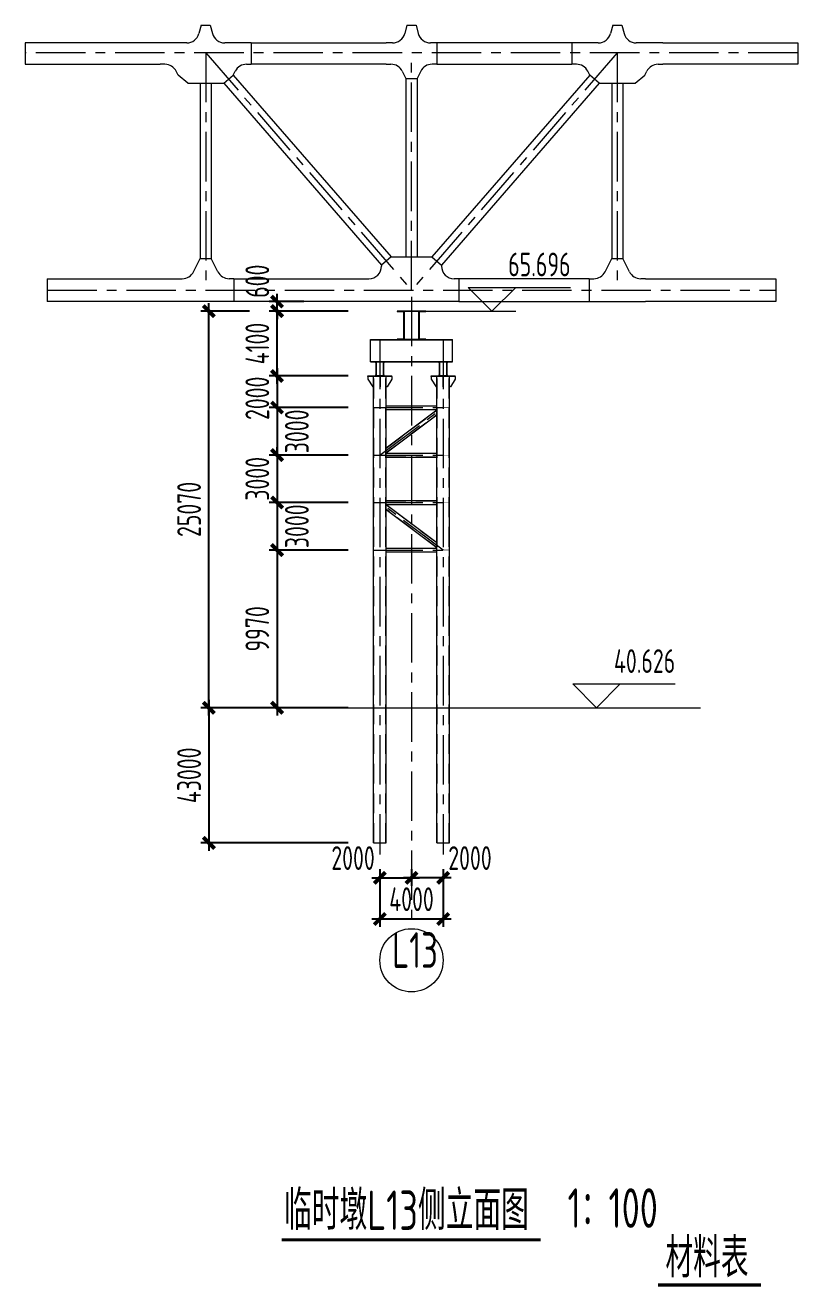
# Model space of a CAD drawing. Extents: x -2876908 to 633791, y -1383861 to 872234.
# Drawn here: x -1532001 to -1483198, y -382747 to -303004 of the extents above; entities that cross this region are included whole.
import ezdxf
from ezdxf.enums import TextEntityAlignment as Align

# ---------------------------------------------------------------- set-up
doc = ezdxf.new("R2010")
doc.units = 0
doc.header["$LTSCALE"] = 5
doc.header["$MEASUREMENT"] = 0
for name, pattern in [('CENTER', [2, 1.25, -0.25, 0.25, -0.25]), ('DASH', [0.35, 0.25, -0.1]), ('DASHED', [0.75, 0.5, -0.25])]:
    doc.linetypes.add(name, pattern=pattern)
doc.layers.get('0').update_dxf_attribs({"linetype": 'CONTINUOUS', "lineweight": 25})
doc.layers.get('DEFPOINTS').update_dxf_attribs({"color": 35, "linetype": 'CONTINUOUS', "lineweight": 13})
for name, color, linetype, lineweight in [('3中心线', 6, 'CENTER', 18), ('4虚线', 2, 'DASHED', 18), ('5标注', 3, 'CONTINUOUS', 15), ('6文本', 7, 'CONTINUOUS', 15), ('7边界线', 8, 'CONTINUOUS', 15), ('8轮廓线', 4, 'CONTINUOUS', 15), ('DIM', 3, 'CONTINUOUS', 0), ('THIN', 7, 'CONTINUOUS', 0)]:
    doc.layers.add(name, color=color, linetype=linetype, lineweight=lineweight)
doc.layers.add('M_Dim', color=3, linetype='CONTINUOUS')
doc.styles.add('TSSD_Dimension', font='tssdeng.shx', dxfattribs={"width": 0.7, "bigfont": 'hztxt.shx'})
doc.styles.add('TSSD_NORM', font='tssdeng.shx', dxfattribs={"width": 0.7, "bigfont": 'hztxt.shx'})
doc.dimstyles.new('TSSD_100_100', dxfattribs={"dimtxt": 300, "dimasz": 100, "dimexe": 100, "dimexo": 250, "dimgap": 100, "dimtad": 1, "dimdec": 0, "dimzin": 0, "dimdsep": 46, "dimtxsty": 'TSSD_Dimension', "dimblk": 'ARCHTICK', "dimblk1": 'ARCHTICK', "dimblk2": 'ARCHTICK', "dimcen": 0, "dimdle": 100, "dimclrt": 7, "dimadec": 0, "dimazin": 0, "dimtfac": 1, "dimtdec": 0, "dimtix": 1, "dimtmove": 2, "dimatfit": 3, "dimfxl": 1, "dimtolj": 1, "dimtzin": 0, "dimarcsym": 0})

# ---------------------------------------------------------------- blocks, each defined once
blk = doc.blocks.new('LD')
at = {"layer": '3中心线', "ltscale": 500}
for p, q in [((-1150479, 4371), (-1199282, 4371)), ((-1187880, 4371), (-1174880, -10629)), ((-1187880, 4371), (-1187880, -10629)), ((-1174880, -10629), (-1174880, 4371)), ((-1161880, 4371), (-1174880, -10629)), ((-1161880, 4371), (-1161880, -10629)), ((-1197887, -10629), (-1151874, -10629))]:
    blk.add_line(p, q, dxfattribs=at)
at = {"layer": '8轮廓线'}
for p, q in [((-1188165, 6114), (-1188307, 5589)), ((-1188165, 6114), (-1187596, 6114)), ((-1187596, 6114), (-1187455, 5593)), ((-1175165, 6118), (-1175307, 5593)), ((-1175165, 6118), (-1174596, 6118)), ((-1174596, 6118), (-1174454, 5593)), ((-1162165, 6114), (-1162306, 5593)), ((-1162165, 6114), (-1161596, 6114)), ((-1161596, 6114), (-1161454, 5589)), ((-1189079, 4999), (-1199282, 4999)), ((-1199282, 4999), (-1199282, 3649)), ((-1185001, 5003), (-1186682, 5003)), ((-1185001, 5003), (-1176479, 5003)), ((-1185001, 5003), (-1185001, 3653)), ((-1176079, 5003), (-1176479, 5003)), ((-1173282, 5003), (-1173681, 5003)), ((-1164760, 5003), (-1173282, 5003)), ((-1173282, 5003), (-1173282, 3653)), ((-1163078, 5003), (-1164760, 5003)), ((-1164760, 5003), (-1164760, 3653)), ((-1159003, 4999), (-1160681, 4999)), ((-1159003, 4999), (-1150479, 4999)), ((-1150479, 4999), (-1150479, 3649)), ((-1199282, 3649), (-1190758, 3649)), ((-1190458, 3649), (-1190758, 3649)), ((-1189624, 2970), (-1189742, 3206)), ((-1186137, 2970), (-1186016, 3210)), ((-1185301, 3653), (-1185001, 3653)), ((-1176479, 3653), (-1185001, 3653)), ((-1176479, 3653), (-1176179, 3653)), ((-1175463, 3210), (-1175230, 2744)), ((-1174297, 3210), (-1174530, 2744)), ((-1173282, 3653), (-1173582, 3653)), ((-1173282, 3653), (-1164760, 3653)), ((-1164460, 3653), (-1164760, 3653)), ((-1163624, 2970), (-1163744, 3210)), ((-1160137, 2970), (-1160018, 3206)), ((-1159303, 3649), (-1159003, 3649)), ((-1150479, 3649), (-1159003, 3649)), ((-1189019, 2446), (-1189624, 2970)), ((-1189019, 2446), (-1186741, 2446)), ((-1188230, 2446), (-1188230, -8636)), ((-1187530, 2446), (-1187530, -8636)), ((-1186741, 2446), (-1186137, 2970)), ((-1186741, 2446), (-1176774, -9055)), ((-1186137, 2970), (-1176169, -8531)), ((-1175230, 2744), (-1175230, -8531)), ((-1175230, 2744), (-1174530, 2744)), ((-1174530, 2744), (-1174530, -8531)), ((-1163624, 2970), (-1173591, -8531)), ((-1163019, 2446), (-1172987, -9055)), ((-1163019, 2446), (-1163624, 2970)), ((-1163019, 2446), (-1160741, 2446)), ((-1162230, 2446), (-1162230, -8636)), ((-1161530, 2446), (-1161530, -8636)), ((-1160741, 2446), (-1160137, 2970)), ((-1188644, -9463), (-1188230, -8636)), ((-1188230, -8636), (-1187530, -8636)), ((-1187117, -9463), (-1187530, -8636)), ((-1176169, -8531), (-1176774, -9055)), ((-1176169, -8531), (-1173591, -8531)), ((-1173591, -8531), (-1172987, -9055)), ((-1162644, -9463), (-1162230, -8636)), ((-1162230, -8636), (-1161530, -8636)), ((-1161117, -9463), (-1161530, -8636)), ((-1176774, -9055), (-1176774, -9105)), ((-1172987, -9055), (-1172987, -9105)), ((-1197887, -9905), (-1197887, -11353)), ((-1197887, -9905), (-1189659, -9905)), ((-1189659, -9905), (-1189359, -9905)), ((-1186101, -9905), (-1186401, -9905)), ((-1186101, -9905), (-1186101, -11353)), ((-1186101, -9905), (-1177874, -9905)), ((-1177874, -9905), (-1177574, -9905)), ((-1171887, -9905), (-1172187, -9905)), ((-1171887, -9905), (-1171887, -11353)), ((-1163659, -9905), (-1171887, -9905)), ((-1163659, -9905), (-1163359, -9905)), ((-1163659, -9905), (-1163659, -11353)), ((-1160101, -9905), (-1160401, -9905)), ((-1160101, -9905), (-1151874, -9905)), ((-1151874, -9905), (-1151874, -11353)), ((-1186101, -11353), (-1197887, -11353)), ((-1171887, -11353), (-1186101, -11353)), ((-1171887, -11353), (-1160101, -11353)), ((-1151874, -11353), (-1160101, -11353))]:
    blk.add_line(p, q, dxfattribs=at)
for centre, start, end in [((-1189079, 5799), 270, 344.82495), ((-1186682, 5803), 195.17505, 270), ((-1176079, 5803), 270, 344.82495), ((-1173681, 5803), 195.17505, 270), ((-1163078, 5803), 270, 344.82495), ((-1160681, 5799), 195.17505, 270), ((-1190458, 2849), 26.56505, 90), ((-1185301, 2853), 90, 153.43495), ((-1176179, 2853), 26.56505, 90), ((-1173582, 2853), 90, 153.43495), ((-1164460, 2853), 26.56505, 90), ((-1159303, 2849), 90, 153.43495), ((-1189359, -9105), 270, 333.43495), ((-1186401, -9105), 206.56505, 270), ((-1177574, -9105), 269.99825, 0), ((-1172187, -9105), 180, 270.00175), ((-1163359, -9105), 270, 333.43495), ((-1160401, -9105), 206.56505, 270)]:
    blk.add_arc(centre, 800, start, end, dxfattribs=at)
blk = doc.blocks.new('_ArchTick')
at = {"color": 0, "linetype": 'ByBlock', "const_width": 0.5}
blk.add_lwpolyline([(-0.71, -0.71), (0.71, 0.71)], dxfattribs=at)
blk = doc.blocks.new('*D2324')
at = {"layer": 'DEFPOINTS', "color": 0, "transparency": 16777216}
for p in [(-1510349, -346146), (-1520401, -354691), (-1510349, -354691)]:
    blk.add_point(p, dxfattribs=at)
at = {"layer": 'DIM', "color": 0, "lineweight": -2, "transparency": 16777216}
for p, q in [((-1520401, -345646), (-1520401, -355191)), ((-1511599, -346146), (-1520901, -346146)), ((-1511599, -354691), (-1520901, -354691))]:
    blk.add_line(p, q, dxfattribs=at)
at = {"layer": 'DIM', "color": 0, "lineweight": -2, "transparency": 16777216, "xscale": 500, "yscale": 500, "zscale": 500}
for p, rotation in [((-1520401, -346146), 90), ((-1520401, -354691), 270)]:
    blk.add_blockref('_ArchTick', p, dxfattribs=dict(at, rotation=rotation))
at = {"layer": 'DIM', "color": 7, "transparency": 16777216, "insert": (-1521651, -350418), "char_height": 1500, "attachment_point": 5, "rotation": 90, "style": 'TSSD_Dimension'}
blk.add_mtext('\\A1;43000', dxfattribs=at)
blk = doc.blocks.new('*D2325')
at = {"layer": 'DEFPOINTS', "color": 0, "transparency": 16777216}
for p in [(-1516090, -321076), (-1510349, -321076), (-1510349, -325176)]:
    blk.add_point(p, dxfattribs=at)
at = {"layer": 'DIM', "color": 0, "lineweight": -2, "transparency": 16777216}
for p, q in [((-1511599, -321076), (-1516590, -321076)), ((-1516090, -325676), (-1516090, -320576)), ((-1511599, -325176), (-1516590, -325176))]:
    blk.add_line(p, q, dxfattribs=at)
at = {"layer": 'DIM', "color": 0, "lineweight": -2, "transparency": 16777216, "xscale": 500, "yscale": 500, "zscale": 500}
for p, rotation in [((-1516090, -321076), 90), ((-1516090, -325176), 270)]:
    blk.add_blockref('_ArchTick', p, dxfattribs=dict(at, rotation=rotation))
at = {"layer": 'DIM', "color": 7, "transparency": 16777216, "insert": (-1517340, -323126), "char_height": 1500, "attachment_point": 5, "rotation": 90, "style": 'TSSD_Dimension'}
blk.add_mtext('\\A1;4100', dxfattribs=at)
blk = doc.blocks.new('*D2326')
at = {"layer": 'DEFPOINTS', "color": 0, "transparency": 16777216}
for p in [(-1511599, -325176), (-1516090, -327176), (-1510349, -327176)]:
    blk.add_point(p, dxfattribs=at)
at = {"layer": 'DIM', "color": 0, "lineweight": -2, "transparency": 16777216}
for p, q in [((-1512849, -325176), (-1516590, -325176)), ((-1516090, -324676), (-1516090, -327676)), ((-1511599, -327176), (-1516590, -327176))]:
    blk.add_line(p, q, dxfattribs=at)
at = {"layer": 'DIM', "color": 0, "lineweight": -2, "transparency": 16777216, "xscale": 500, "yscale": 500, "zscale": 500}
for p, rotation in [((-1516090, -325176), 90), ((-1516090, -327176), 270)]:
    blk.add_blockref('_ArchTick', p, dxfattribs=dict(at, rotation=rotation))
at = {"layer": 'DIM', "color": 7, "transparency": 16777216, "insert": (-1517340, -326587), "char_height": 1500, "attachment_point": 5, "rotation": 90, "style": 'TSSD_Dimension'}
blk.add_mtext('\\A1;2000', dxfattribs=at)
blk = doc.blocks.new('*D2327')
at = {"layer": 'DEFPOINTS', "color": 0, "transparency": 16777216}
for p in [(-1510349, -327176), (-1516090, -330176), (-1510349, -330176)]:
    blk.add_point(p, dxfattribs=at)
at = {"layer": 'DIM', "color": 0, "lineweight": -2, "transparency": 16777216}
for p, q in [((-1516090, -326676), (-1516090, -330676)), ((-1511599, -327176), (-1516590, -327176)), ((-1511599, -330176), (-1516590, -330176))]:
    blk.add_line(p, q, dxfattribs=at)
at = {"layer": 'DIM', "color": 0, "lineweight": -2, "transparency": 16777216, "xscale": 500, "yscale": 500, "zscale": 500}
for p, rotation in [((-1516090, -327176), 90), ((-1516090, -330176), 270)]:
    blk.add_blockref('_ArchTick', p, dxfattribs=dict(at, rotation=rotation))
at = {"layer": 'DIM', "color": 7, "transparency": 16777216, "insert": (-1514840, -328676), "char_height": 1500, "attachment_point": 5, "rotation": 90, "style": 'TSSD_Dimension'}
blk.add_mtext('\\A1;3000', dxfattribs=at)
blk = doc.blocks.new('*D2328')
at = {"layer": 'DEFPOINTS', "color": 0, "transparency": 16777216}
for p in [(-1510349, -330176), (-1516090, -333176), (-1510349, -333176)]:
    blk.add_point(p, dxfattribs=at)
at = {"layer": 'DIM', "color": 0, "lineweight": -2, "transparency": 16777216}
for p, q in [((-1516090, -330176), (-1516090, -329676)), ((-1511599, -330176), (-1516590, -330176)), ((-1516090, -330176), (-1516090, -333176)), ((-1511599, -333176), (-1516590, -333176)), ((-1516090, -333176), (-1516090, -333676))]:
    blk.add_line(p, q, dxfattribs=at)
at = {"layer": 'DIM', "color": 0, "lineweight": -2, "transparency": 16777216, "xscale": 500, "yscale": 500, "zscale": 500}
for p, rotation in [((-1516090, -330176), 270), ((-1516090, -333176), 90)]:
    blk.add_blockref('_ArchTick', p, dxfattribs=dict(at, rotation=rotation))
at = {"layer": 'DIM', "color": 7, "transparency": 16777216, "insert": (-1517340, -331676), "char_height": 1500, "attachment_point": 5, "rotation": 90, "style": 'TSSD_Dimension'}
blk.add_mtext('\\A1;3000', dxfattribs=at)
blk = doc.blocks.new('*D2329')
at = {"layer": 'DEFPOINTS', "color": 0, "transparency": 16777216}
for p in [(-1510349, -333176), (-1516090, -336176), (-1510349, -336176)]:
    blk.add_point(p, dxfattribs=at)
at = {"layer": 'DIM', "color": 0, "lineweight": -2, "transparency": 16777216}
for p, q in [((-1511599, -333176), (-1516590, -333176)), ((-1516090, -332676), (-1516090, -336676)), ((-1511599, -336176), (-1516590, -336176))]:
    blk.add_line(p, q, dxfattribs=at)
at = {"layer": 'DIM', "color": 0, "lineweight": -2, "transparency": 16777216, "xscale": 500, "yscale": 500, "zscale": 500}
for p, rotation in [((-1516090, -333176), 90), ((-1516090, -336176), 270)]:
    blk.add_blockref('_ArchTick', p, dxfattribs=dict(at, rotation=rotation))
at = {"layer": 'DIM', "color": 7, "transparency": 16777216, "insert": (-1514840, -334676), "char_height": 1500, "attachment_point": 5, "rotation": 90, "style": 'TSSD_Dimension'}
blk.add_mtext('\\A1;3000', dxfattribs=at)
blk = doc.blocks.new('*D2330')
at = {"layer": 'DEFPOINTS', "color": 0, "transparency": 16777216}
for p in [(-1510349, -336176), (-1516090, -346145), (-1510349, -346145)]:
    blk.add_point(p, dxfattribs=at)
at = {"layer": 'DIM', "color": 0, "lineweight": -2, "transparency": 16777216}
for p, q in [((-1516090, -335676), (-1516090, -346645)), ((-1511599, -336176), (-1516590, -336176)), ((-1511599, -346145), (-1516590, -346145))]:
    blk.add_line(p, q, dxfattribs=at)
at = {"layer": 'DIM', "color": 0, "lineweight": -2, "transparency": 16777216, "xscale": 500, "yscale": 500, "zscale": 500}
for p, rotation in [((-1516090, -336176), 90), ((-1516090, -346145), 270)]:
    blk.add_blockref('_ArchTick', p, dxfattribs=dict(at, rotation=rotation))
at = {"layer": 'DIM', "color": 7, "transparency": 16777216, "insert": (-1517340, -341160), "char_height": 1500, "attachment_point": 5, "rotation": 90, "style": 'TSSD_Dimension'}
blk.add_mtext('\\A1;9970', dxfattribs=at)
blk = doc.blocks.new('*D2331')
at = {"layer": 'DEFPOINTS', "color": 0, "transparency": 16777216}
for p in [(-1516090, -320476), (-1513153, -320476), (-1513153, -321076)]:
    blk.add_point(p, dxfattribs=at)
at = {"layer": 'DIM', "color": 0, "lineweight": -2, "transparency": 16777216}
for p, q in [((-1514403, -320476), (-1516590, -320476)), ((-1516090, -320476), (-1516090, -319976)), ((-1516090, -321076), (-1516090, -320476)), ((-1514403, -321076), (-1516590, -321076)), ((-1516090, -321076), (-1516090, -321576))]:
    blk.add_line(p, q, dxfattribs=at)
at = {"layer": 'DIM', "color": 0, "lineweight": -2, "transparency": 16777216, "xscale": 500, "yscale": 500, "zscale": 500}
for p, rotation in [((-1516090, -320476), 270), ((-1516090, -321076), 90)]:
    blk.add_blockref('_ArchTick', p, dxfattribs=dict(at, rotation=rotation))
at = {"layer": 'DIM', "color": 7, "transparency": 16777216, "insert": (-1517340, -319185), "char_height": 1500, "attachment_point": 5, "rotation": 90, "style": 'TSSD_Dimension'}
blk.add_mtext('\\A1;600', dxfattribs=at)
blk = doc.blocks.new('*D2332')
at = {"layer": 'DEFPOINTS', "color": 0, "transparency": 16777216}
for p in [(-1520401, -321076), (-1516590, -321076), (-1518953, -346145)]:
    blk.add_point(p, dxfattribs=at)
at = {"layer": 'DIM', "color": 0, "lineweight": -2, "transparency": 16777216}
for p, q in [((-1517840, -321076), (-1520901, -321076)), ((-1520401, -346645), (-1520401, -320576)), ((-1520203, -346145), (-1520901, -346145))]:
    blk.add_line(p, q, dxfattribs=at)
at = {"layer": 'DIM', "color": 0, "lineweight": -2, "transparency": 16777216, "xscale": 500, "yscale": 500, "zscale": 500}
for p, rotation in [((-1520401, -321076), 90), ((-1520401, -346145), 270)]:
    blk.add_blockref('_ArchTick', p, dxfattribs=dict(at, rotation=rotation))
at = {"layer": 'DIM', "color": 7, "transparency": 16777216, "insert": (-1521651, -333610), "char_height": 1500, "attachment_point": 5, "rotation": 90, "style": 'TSSD_Dimension'}
blk.add_mtext('\\A1;25070', dxfattribs=at)
blk = doc.blocks.new('*D2333')
at = {"layer": 'DEFPOINTS', "color": 0, "transparency": 16777216}
for p in [(-1509599, -355091), (-1507599, -355091), (-1507599, -356898)]:
    blk.add_point(p, dxfattribs=at)
at = {"layer": 'DIM', "color": 0, "lineweight": -2, "transparency": 16777216}
for p, q in [((-1509599, -356341), (-1509599, -357398)), ((-1507599, -356341), (-1507599, -357398)), ((-1510099, -356898), (-1507099, -356898))]:
    blk.add_line(p, q, dxfattribs=at)
at = {"layer": 'DIM', "color": 0, "lineweight": -2, "transparency": 16777216, "xscale": 500, "yscale": 500, "zscale": 500, "rotation": 180}
blk.add_blockref('_ArchTick', (-1509599, -356898), dxfattribs=at)
at = {"layer": 'DIM', "color": 0, "lineweight": -2, "transparency": 16777216, "xscale": 500, "yscale": 500, "zscale": 500}
blk.add_blockref('_ArchTick', (-1507599, -356898), dxfattribs=at)
at = {"layer": 'DIM', "color": 7, "transparency": 16777216, "insert": (-1511293, -355648), "char_height": 1500, "attachment_point": 5, "style": 'TSSD_Dimension'}
blk.add_mtext('\\A1;2000', dxfattribs=at)
blk = doc.blocks.new('*D2334')
at = {"layer": 'DEFPOINTS', "color": 0, "transparency": 16777216}
for p in [(-1507599, -355091), (-1505599, -355091), (-1507599, -356898)]:
    blk.add_point(p, dxfattribs=at)
at = {"layer": 'DIM', "color": 0, "lineweight": -2, "transparency": 16777216}
for p, q in [((-1507599, -356341), (-1507599, -357398)), ((-1505599, -356341), (-1505599, -357398)), ((-1505099, -356898), (-1508099, -356898))]:
    blk.add_line(p, q, dxfattribs=at)
at = {"layer": 'DIM', "color": 0, "lineweight": -2, "transparency": 16777216, "xscale": 500, "yscale": 500, "zscale": 500, "rotation": 180}
blk.add_blockref('_ArchTick', (-1507599, -356898), dxfattribs=at)
at = {"layer": 'DIM', "color": 0, "lineweight": -2, "transparency": 16777216, "xscale": 500, "yscale": 500, "zscale": 500}
blk.add_blockref('_ArchTick', (-1505599, -356898), dxfattribs=at)
at = {"layer": 'DIM', "color": 7, "transparency": 16777216, "insert": (-1503905, -355648), "char_height": 1500, "attachment_point": 5, "style": 'TSSD_Dimension'}
blk.add_mtext('\\A1;2000', dxfattribs=at)
blk = doc.blocks.new('*D2335')
at = {"layer": 'DEFPOINTS', "color": 0, "transparency": 16777216}
for p in [(-1509599, -355091), (-1505599, -355091), (-1505599, -359500)]:
    blk.add_point(p, dxfattribs=at)
at = {"layer": 'DIM', "color": 0, "lineweight": -2, "transparency": 16777216}
for p, q in [((-1509599, -356341), (-1509599, -360000)), ((-1505599, -356341), (-1505599, -360000)), ((-1510099, -359500), (-1505099, -359500))]:
    blk.add_line(p, q, dxfattribs=at)
at = {"layer": 'DIM', "color": 0, "lineweight": -2, "transparency": 16777216, "xscale": 500, "yscale": 500, "zscale": 500, "rotation": 180}
blk.add_blockref('_ArchTick', (-1509599, -359500), dxfattribs=at)
at = {"layer": 'DIM', "color": 0, "lineweight": -2, "transparency": 16777216, "xscale": 500, "yscale": 500, "zscale": 500}
blk.add_blockref('_ArchTick', (-1505599, -359500), dxfattribs=at)
at = {"layer": 'DIM', "color": 7, "transparency": 16777216, "insert": (-1507599, -358250), "char_height": 1500, "attachment_point": 5, "style": 'TSSD_Dimension'}
blk.add_mtext('\\A1;4000', dxfattribs=at)

msp = doc.modelspace()

# ---------------------------------------------------------------- linework, layer by layer
at = {"const_width": 208.333}
msp.add_lwpolyline([(-1492031.103, -382643.045), (-1485525.706, -382643.045)], dxfattribs=at)
at = {"layer": '3中心线', "ltscale": 500}
for p, q in [((-1507599.252, -320171.562), (-1507599.252, -360111.867)), ((-1509599.252, -322875.562), (-1509599.252, -355419.535)), ((-1505599.252, -322875.562), (-1505599.252, -355419.535)), ((-1509999.252, -327175.562), (-1505199.252, -327175.562)), ((-1509599.252, -330175.562), (-1505599.252, -327175.562)), ((-1509999.252, -330175.562), (-1505199.252, -330175.562)), ((-1509999.252, -333175.562), (-1505199.252, -333175.562)), ((-1505599.252, -336175.562), (-1509599.252, -333175.562)), ((-1509999.252, -336175.562), (-1505199.252, -336175.562))]:
    msp.add_line(p, q, dxfattribs=at)
at = {"layer": '4虚线', "ltscale": 500}
for p, q in [((-1509987.252, -345345.244), (-1509987.252, -325205.562)), ((-1509211.252, -345345.244), (-1509211.252, -325205.562)), ((-1505987.252, -345345.244), (-1505987.252, -325205.562)), ((-1505211.252, -345345.244), (-1505211.252, -325205.562)), ((-1509199.252, -327059.562), (-1505999.252, -327059.562)), ((-1509199.252, -327291.562), (-1505999.252, -327291.562)), ((-1509199.252, -329730.562), (-1505999.252, -327330.562)), ((-1509199.252, -330020.562), (-1505999.252, -327620.562)), ((-1509199.252, -330059.562), (-1505999.252, -330059.562)), ((-1509199.252, -330291.562), (-1505999.252, -330291.562)), ((-1509199.252, -333059.562), (-1505999.252, -333059.562)), ((-1509199.252, -333291.562), (-1505999.252, -333291.562)), ((-1505999.252, -335730.562), (-1509199.252, -333330.562)), ((-1505999.252, -336020.562), (-1509199.252, -333620.562)), ((-1509199.252, -336059.562), (-1505999.252, -336059.562)), ((-1509199.252, -336291.562), (-1505999.252, -336291.562)), ((-1509987.252, -354690.894), (-1509987.252, -345375.244)), ((-1509211.252, -354690.894), (-1509211.252, -345375.244)), ((-1505987.252, -354690.894), (-1505987.252, -345375.244)), ((-1505211.252, -354690.894), (-1505211.252, -345375.244))]:
    msp.add_line(p, q, dxfattribs=at)
at = {"layer": '5标注', "linetype": 'DASH', "ltscale": 100, "const_width": 30, "flags": 128}
for points in [[(-1509999.252, -327175.562), (-1509199.252, -327175.562)], [(-1505999.252, -327175.562), (-1505199.252, -327175.562)], [(-1509999.252, -330175.562), (-1509199.252, -330175.562)], [(-1505999.252, -330175.562), (-1505199.252, -330175.562)], [(-1509999.252, -333175.562), (-1509199.252, -333175.562)], [(-1505999.252, -333175.562), (-1505199.252, -333175.562)], [(-1509999.252, -336175.562), (-1509199.252, -336175.562)], [(-1505999.252, -336175.562), (-1505199.252, -336175.562)]]:
    msp.add_lwpolyline(points, dxfattribs=at)
at = {"layer": '5标注'}
msp.add_circle((-1507599.252, -362111.867), 2000, dxfattribs=at)
at = {"layer": '7边界线'}
msp.add_line((-1518953.046, -346145.244), (-1489333.543, -346145.244), dxfattribs=at)
at = {"layer": '8轮廓线'}
for p, q in [((-1510199.252, -324275.562), (-1510199.252, -322875.562)), ((-1510199.252, -322875.562), (-1504999.252, -322875.562)), ((-1510199.252, -322895.562), (-1504999.252, -322895.562)), ((-1504999.252, -324275.562), (-1504999.252, -322875.562)), ((-1510199.252, -324255.562), (-1504999.252, -324255.562)), ((-1510199.252, -324275.562), (-1504999.252, -324275.562)), ((-1510349.252, -325205.562), (-1510349.252, -325175.562)), ((-1510349.252, -325175.562), (-1508849.252, -325175.562)), ((-1508849.252, -325205.562), (-1510349.252, -325205.562)), ((-1510349.252, -325205.562), (-1510349.252, -325375.562)), ((-1509999.252, -345345.244), (-1509999.252, -325205.562)), ((-1509609.252, -325205.562), (-1509609.252, -325855.562)), ((-1509589.252, -325205.562), (-1509589.252, -325855.562)), ((-1509199.252, -345345.244), (-1509199.252, -325205.562)), ((-1508849.252, -325205.562), (-1508849.252, -325175.562)), ((-1508849.252, -325205.562), (-1508849.252, -325375.562)), ((-1506349.252, -325205.562), (-1506349.252, -325175.562)), ((-1506349.252, -325175.562), (-1504849.252, -325175.562)), ((-1504849.252, -325205.562), (-1506349.252, -325205.562)), ((-1506349.252, -325205.562), (-1506349.252, -325375.562)), ((-1505999.252, -325175.562), (-1505199.252, -325175.562)), ((-1505999.252, -345345.244), (-1505999.252, -325205.562)), ((-1505609.252, -325205.562), (-1505609.252, -325855.562)), ((-1505589.252, -325205.562), (-1505589.252, -325855.562)), ((-1505199.252, -345345.244), (-1505199.252, -325205.562)), ((-1504849.252, -325205.562), (-1504849.252, -325175.562)), ((-1504849.252, -325205.562), (-1504849.252, -325375.562)), ((-1510349.252, -325375.562), (-1510049.252, -325855.562)), ((-1510049.252, -325855.562), (-1509999.252, -325855.562)), ((-1509589.252, -325855.562), (-1509609.252, -325855.562)), ((-1509133.548, -325855.562), (-1509199.252, -325855.562)), ((-1508849.252, -325375.562), (-1509133.548, -325855.562)), ((-1506349.252, -325375.562), (-1506049.252, -325855.562)), ((-1506049.252, -325855.562), (-1505999.252, -325855.562)), ((-1505589.252, -325855.562), (-1505609.252, -325855.562)), ((-1505133.548, -325855.562), (-1505199.252, -325855.562)), ((-1504849.252, -325375.562), (-1505133.548, -325855.562)), ((-1509199.252, -327298.062), (-1509199.252, -327053.062)), ((-1509199.252, -327053.062), (-1505999.252, -327053.062)), ((-1509199.252, -327298.062), (-1505999.252, -327298.062)), ((-1509199.252, -329722.437), (-1505999.252, -327322.437)), ((-1509199.252, -330028.687), (-1505999.252, -327628.687)), ((-1505999.252, -327298.062), (-1505999.252, -327053.062)), ((-1509199.252, -330298.062), (-1509199.252, -330053.062)), ((-1509199.252, -330053.062), (-1505999.252, -330053.062)), ((-1505999.252, -330298.062), (-1505999.252, -330053.062)), ((-1509199.252, -330298.062), (-1505999.252, -330298.062)), ((-1509199.252, -333298.062), (-1509199.252, -333053.062)), ((-1509199.252, -333053.062), (-1505999.252, -333053.062)), ((-1509199.252, -333298.062), (-1505999.252, -333298.062)), ((-1505999.252, -335722.437), (-1509199.252, -333322.437)), ((-1505999.252, -333298.062), (-1505999.252, -333053.062)), ((-1505999.252, -336028.687), (-1509199.252, -333628.687)), ((-1509199.252, -336298.062), (-1509199.252, -336053.062)), ((-1509199.252, -336053.062), (-1505999.252, -336053.062)), ((-1509199.252, -336298.062), (-1505999.252, -336298.062)), ((-1505999.252, -336298.062), (-1505999.252, -336053.062)), ((-1509999.252, -354690.894), (-1509999.252, -345375.244)), ((-1509199.252, -354690.894), (-1509199.252, -345375.244)), ((-1505999.252, -354690.894), (-1505999.252, -345375.244)), ((-1505199.252, -354690.894), (-1505199.252, -345375.244)), ((-1509999.252, -354690.894), (-1509199.252, -354690.894)), ((-1505999.252, -354690.894), (-1505199.252, -354690.894))]:
    msp.add_line(p, q, dxfattribs=at)
for points in [[(-1508499.252, -322875.562), (-1506699.252, -322875.562), (-1506699.252, -322845.562), (-1507099.252, -322845.562), (-1507099.252, -321105.562), (-1506699.252, -321105.562), (-1506699.252, -321075.562), (-1508499.252, -321075.562), (-1508499.252, -321105.562), (-1508099.252, -321105.562), (-1508099.252, -322845.562), (-1508499.252, -322845.562)], [(-1508069.252, -322845.562), (-1507129.252, -322845.562), (-1507129.252, -321105.562), (-1508069.252, -321105.562)], [(-1509899.252, -325175.562), (-1509299.252, -325175.562), (-1509299.252, -325151.562), (-1509349.252, -325151.562), (-1509349.252, -324299.562), (-1509299.252, -324299.562), (-1509299.252, -324275.562), (-1509899.252, -324275.562), (-1509899.252, -324299.562), (-1509849.252, -324299.562), (-1509849.252, -325151.562), (-1509899.252, -325151.562)], [(-1509825.252, -325151.562), (-1509373.252, -325151.562), (-1509373.252, -324299.562), (-1509825.252, -324299.562)], [(-1505899.252, -325175.562), (-1505299.252, -325175.562), (-1505299.252, -325151.562), (-1505349.252, -325151.562), (-1505349.252, -324299.562), (-1505299.252, -324299.562), (-1505299.252, -324275.562), (-1505899.252, -324275.562), (-1505899.252, -324299.562), (-1505849.252, -324299.562), (-1505849.252, -325151.562), (-1505899.252, -325151.562)], [(-1505825.252, -325151.562), (-1505373.252, -325151.562), (-1505373.252, -324299.562), (-1505825.252, -324299.562)]]:
    msp.add_lwpolyline(points, close=True, dxfattribs=at)
at = {"layer": 'M_Dim'}
msp.add_lwpolyline([(-1515800.544, -379776.35, 200, 200, 0), (-1499443.6, -379776.35, 200, 200, 0)], format="xyseb", dxfattribs=at)
at = {"layer": 'THIN'}
for p, q in [((-1502517.853, -321075.562), (-1504017.853, -319575.562)), ((-1504017.853, -319575.562), (-1501017.853, -319575.562)), ((-1502517.853, -321075.562), (-1501017.853, -319575.562)), ((-1501017.853, -319575.562), (-1497551.507, -319575.562)), ((-1506776.584, -321075.562), (-1501017.853, -321075.562)), ((-1495906.366, -346145.244), (-1497406.366, -344645.244)), ((-1497406.366, -344645.244), (-1494406.366, -344645.244)), ((-1495906.366, -346145.244), (-1494406.366, -344645.244)), ((-1494406.366, -344645.244), (-1490940.019, -344645.244)), ((-1498387.765, -346145.244), (-1494406.366, -346145.244))]:
    msp.add_line(p, q, dxfattribs=at)

# ---------------------------------------------------------------- block references
at = {"layer": '5标注'}
msp.add_blockref('LD', (-332718.947, -309122.158), dxfattribs=at)

# ---------------------------------------------------------------- texts
at = {"layer": '6文本', "style": 'TSSD_NORM', "width": 0.7}
for s, p in [('临时墩L13侧立面图 ', (-1507387.989, -377773.145)), ('1：100', (-1494887.729, -377773.145)), ('材料表', (-1488931.258, -380782.764))]:
    msp.add_text(s, height=2500, dxfattribs=at).set_placement(p, align=Align.MIDDLE)
at = {"layer": 'DIM', "color": 7, "style": 'TSSD_Dimension', "width": 0.7}
for s, height, p in [('65.696', 1500, (-1497551.507, -319325.562)), ('40.626', 1500, (-1490940.019, -344395.244)), ('L13', 2250, (-1505930.869, -363263.626))]:
    msp.add_text(s, height=height, dxfattribs=at).set_placement(p, align=Align.BOTTOM_RIGHT)

# ---------------------------------------------------------------- dimensions: what is measured, and where the dimension line sits
at = {"layer": 'DIM'}
for base, p1, p2, angle, picture, middle in [((-1516090.11, -320475.562), (-1513153.221, -321075.562), (-1513153.221, -320475.562), 90, '*D2331', (-1517340.11, -319185.177)), ((-1516090.11, -327175.562), (-1511599.252, -325175.562), (-1510349.252, -327175.562), 90, '*D2326', (-1517340.11, -326587.1)), ((-1516090.11, -330175.562), (-1510349.252, -327175.562), (-1510349.252, -330175.562), 90, '*D2327', (-1514840.11, -328675.562)), ((-1516090.11, -336175.562), (-1510349.252, -333175.562), (-1510349.252, -336175.562), 90, '*D2329', (-1514840.11, -334675.562)), ((-1507599.252, -356898), (-1505599.252, -355090.894), (-1507599.252, -355090.894), 180, '*D2334', (-1503905.021, -355648))]:
    dim = msp.add_linear_dim(base=base, p1=p1, p2=p2, angle=angle, dimstyle='TSSD_100_100', override={"dimtxt": 1500, "dimasz": 500, "dimexe": 500, "dimexo": 1250, "dimgap": 500, "dimdle": 500}, dxfattribs=at)
    dim.commit()
    dim.dimension.update_dxf_attribs({"geometry": picture, "text_midpoint": middle, "dimtype": 160})
for base, p1, p2, picture, middle in [((-1520401.041, -321075.562), (-1518953.046, -346145.244), (-1516590.11, -321075.562), '*D2332', (-1521651.041, -333610.403)), ((-1516090.11, -321075.562), (-1510349.252, -325175.562), (-1510349.252, -321075.562), '*D2325', (-1517340.11, -323125.562)), ((-1516090.11, -333175.562), (-1510349.252, -330175.562), (-1510349.252, -333175.562), '*D2328', (-1517340.11, -331675.562)), ((-1516090.11, -346145.244), (-1510349.252, -336175.562), (-1510349.252, -346145.244), '*D2330', (-1517340.11, -341160.403))]:
    dim = msp.add_linear_dim(base=base, p1=p1, p2=p2, angle=90, dimstyle='TSSD_100_100', override={"dimtxt": 1500, "dimasz": 500, "dimexe": 500, "dimexo": 1250, "dimgap": 500, "dimdle": 500}, dxfattribs=at)
    dim.commit()
    dim.dimension.update_dxf_attribs({"geometry": picture, "text_midpoint": middle})
dim = msp.add_linear_dim(base=(-1520401.041, -354690.894), p1=(-1510349.252, -346146.05), p2=(-1510349.252, -354690.894), angle=90, text='43000', dimstyle='TSSD_100_100', override={"dimtxt": 1500, "dimasz": 500, "dimexe": 500, "dimexo": 1250, "dimgap": 500, "dimdle": 500}, dxfattribs=at)
dim.commit()
dim.dimension.update_dxf_attribs({"geometry": '*D2324', "text_midpoint": (-1521651.041, -350418.472)})
dim = msp.add_linear_dim(base=(-1507599.252, -356898), p1=(-1509599.252, -355090.894), p2=(-1507599.252, -355090.894), dimstyle='TSSD_100_100', override={"dimtxt": 1500, "dimasz": 500, "dimexe": 500, "dimexo": 1250, "dimgap": 500, "dimdle": 500}, dxfattribs=at)
dim.commit()
dim.dimension.update_dxf_attribs({"geometry": '*D2333', "text_midpoint": (-1511293.483, -355648), "dimtype": 160})
dim = msp.add_linear_dim(base=(-1505599.252, -359499.922), p1=(-1509599.252, -355090.894), p2=(-1505599.252, -355090.894), dimstyle='TSSD_100_100', override={"dimtxt": 1500, "dimasz": 500, "dimexe": 500, "dimexo": 1250, "dimgap": 500, "dimdle": 500}, dxfattribs=at)
dim.commit()
dim.dimension.update_dxf_attribs({"geometry": '*D2335', "text_midpoint": (-1507599.252, -358249.922)})

doc.saveas('drawing.dxf')
